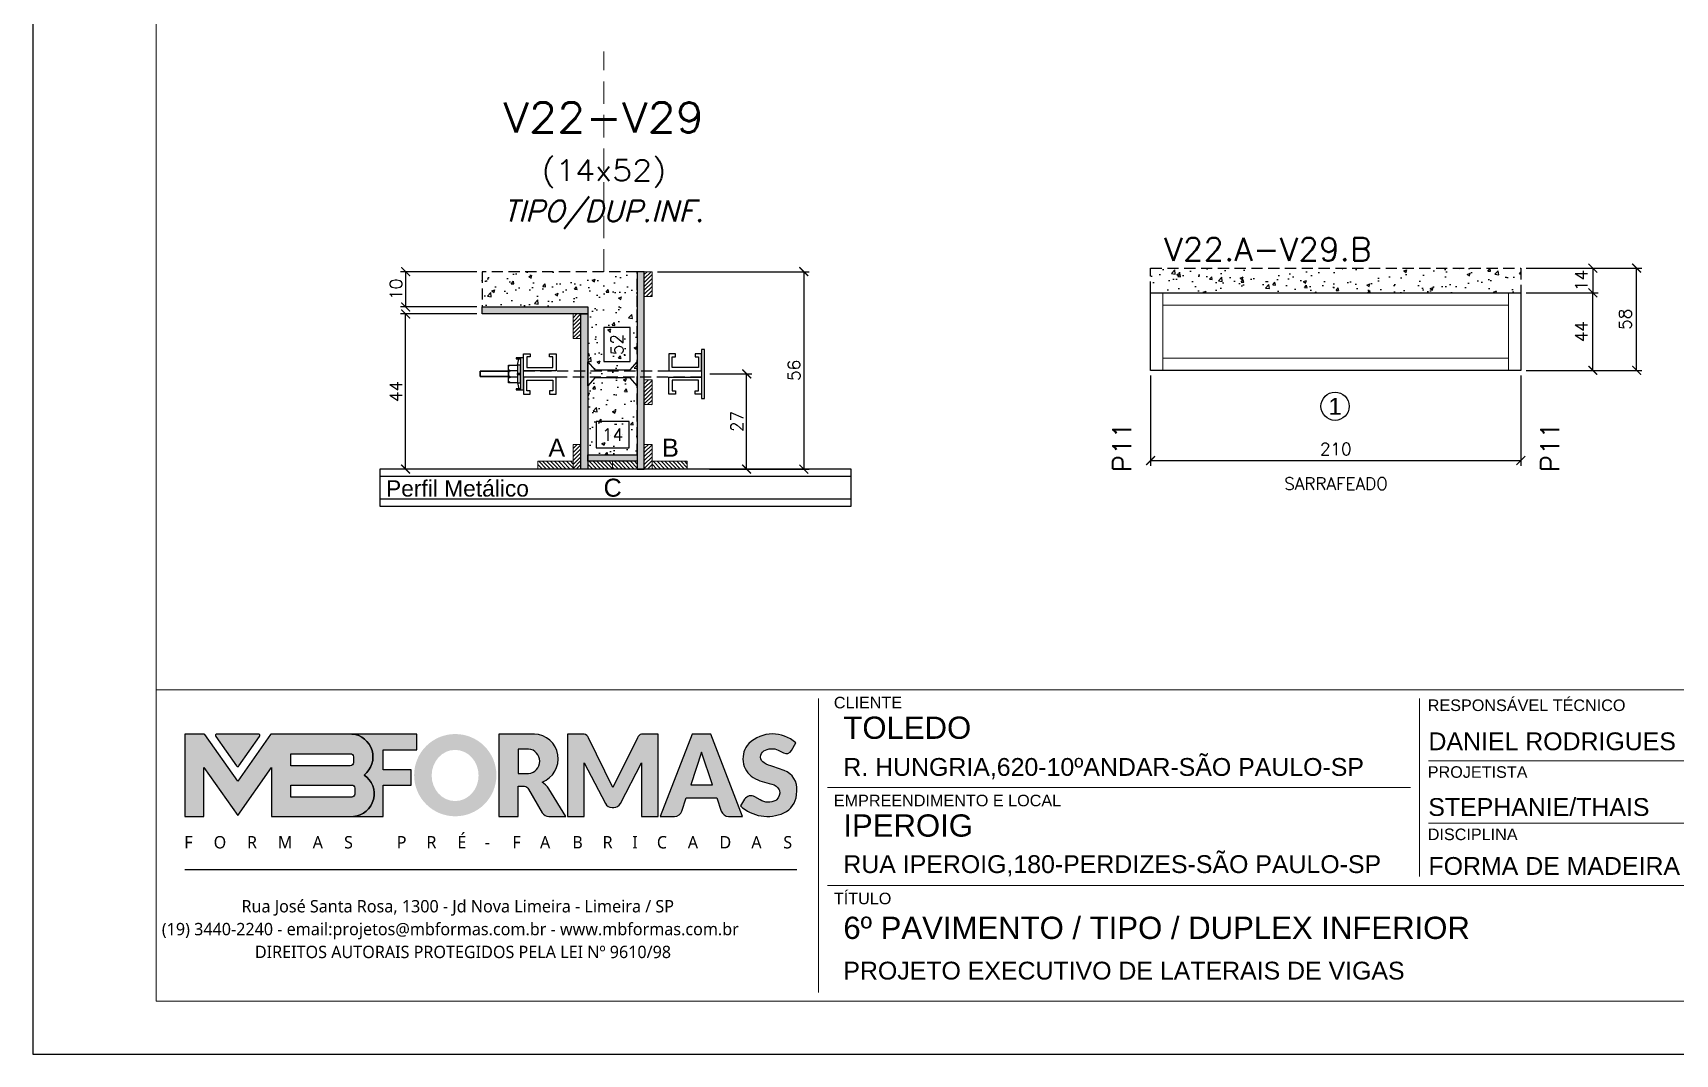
# Model space of a CAD drawing. Extents: x -23436 to 4767, y -4638 to 9755.
# Drawn here: x -20676 to -19745, y -1668 to -1088 of the extents above; entities that cross this region are included whole.
import ezdxf
from ezdxf.enums import TextEntityAlignment as Align

# ---------------------------------------------------------------- set-up
doc = ezdxf.new("R2010")
doc.units = 0
doc.header["$PDMODE"] = 2
doc.header["$PDSIZE"] = 10
doc.linetypes.add('CABLIN', pattern=[0.35, 0.25, -0.1])
doc.linetypes.add('HIDDEN', pattern=[9.525, 6.35, -3.175])
doc.layers.get('0').update_dxf_attribs({"lineweight": 13})
doc.layers.get('Defpoints').update_dxf_attribs({"lineweight": 13})
for name, color, linetype in [('Barra de Ancoragem', 20, 'Continuous'), ('Concreto', 250, 'HIDDEN'), ('Cota', 4, 'Continuous'), ('Cota Seção (2x)', 4, 'Continuous'), ('Hachura', 252, 'CABLIN'), ('MB Logo', 255, 'Continuous'), ('Painéis', 200, 'Continuous'), ('Perfil Metálico', 224, 'Continuous'), ('Romaneio', 10, 'Continuous'), ('Texto de Titulo', 7, 'Continuous'), ('Texto Qtd Sarr', 242, 'Continuous'), ('Tubo de PVC', 51, 'Continuous')]:
    doc.layers.add(name, color=color, linetype=linetype)
for name, color, linetype, lineweight in [('FOLHA MB', 7, 'Continuous', 13), ('Madeira', 100, 'Continuous', 13), ('Sarr 2.2x7', 40, 'Continuous', 9), ('Texto Seção', 7, 'Continuous', 15)]:
    doc.layers.add(name, color=color, linetype=linetype, lineweight=lineweight)
doc.layers.add('Laje_Perimetro', color=7, linetype='Continuous', plot=False)
doc.styles.add('ARIAL', font='arial.ttf', dxfattribs={"oblique": 15, "height": 25})
doc.styles.add('MB_C01', font='arial.ttf', dxfattribs={"height": 1.3})
doc.styles.add('MB_C02', font='arial.ttf', dxfattribs={"height": 2})
doc.styles.add('MB_C03', font='arial.ttf', dxfattribs={"height": 2.5})
doc.styles.add('MtXpl_Lucida_Sans_Un', font='l_10646.ttf')
doc.styles.add('REGUA-120', font='ROMANS.shx', dxfattribs={"height": 15})
doc.styles.add('ROMANS', font='romans.shx')
doc.dimstyles.new('Cota Paínel', dxfattribs={"dimtxt": 7, "dimasz": 5, "dimexe": 3, "dimexo": 3, "dimgap": 3, "dimtad": 1, "dimdec": 1, "dimzin": 12, "dimdsep": 46, "dimtxsty": 'ROMANS', "dimblk": 'ARCHTICK', "dimcen": 0, "dimclrd": 4, "dimclre": 4, "dimclrt": 1, "dimadec": 1, "dimazin": 3, "dimtfac": 1, "dimtdec": 1, "dimtmove": 0, "dimatfit": 3, "dimldrblk": 'OBLIQUE', "dimfxl": 1, "dimtolj": 1, "dimtzin": 12, "dimarcsym": 0})
doc.dimstyles.new('Cota Seção (2x)', dxfattribs={"dimtxt": 7, "dimasz": 5, "dimexe": 3, "dimexo": 3, "dimgap": 2, "dimtad": 3, "dimdec": 1, "dimlfac": 0.5, "dimzin": 12, "dimdsep": 46, "dimtxsty": 'ROMANS', "dimblk": 'ARCHTICK', "dimcen": 0, "dimclrd": 4, "dimclre": 4, "dimclrt": 1, "dimadec": 1, "dimazin": 3, "dimtfac": 1, "dimtdec": 1, "dimtmove": 0, "dimatfit": 3, "dimldrblk": 'OBLIQUE', "dimfxl": 1, "dimtolj": 1, "dimtzin": 12, "dimarcsym": 0})
doc.dimstyles.new('Cota Seção interna', dxfattribs={"dimtxt": 7, "dimasz": 6, "dimexe": 0.18, "dimexo": 2, "dimgap": -4, "dimtad": 3, "dimdec": 1, "dimlfac": 0.5, "dimzin": 12, "dimdsep": 46, "dimtxsty": 'ROMANS', "dimblk": 'ARCHTICK', "dimcen": 0.09, "dimse1": 1, "dimse2": 1, "dimsd1": 1, "dimsd2": 1, "dimclrd": 180, "dimclre": 5, "dimclrt": 1, "dimadec": 0, "dimazin": 3, "dimtfac": 1, "dimtdec": 1, "dimtofl": 0, "dimtmove": 0, "dimatfit": 3, "dimldrblk": 'ARCHTICK', "dimfxl": 1, "dimtolj": 1, "dimtzin": 0, "dimarcsym": 0})
pattern_1 = [(225, (-28810.42, -24292.4337), (1.12253202, -1.12253202), [])]

# ---------------------------------------------------------------- blocks, each defined once
blk = doc.blocks.new('MB-NOVO')
at = {"layer": 'MB Logo', "linetype": 'Continuous'}
h = blk.add_hatch(color=256, dxfattribs=at)
h.dxf.hatch_style = 1
h.set_gradient(color1=(242, 132, 69), color2=(247, 180, 141), rotation=90, tint=1)
h.paths.add_polyline_path([(-18529.6, 10980.8), (-18475.7, 10980.8, 0.706757), (-18468.7, 11008, 0.681802), (-18476.7, 11034.9), (-18529.4, 11034.9, 0.243712), (-18530.2, 11034.5), (-18551.7, 11003.9), (-18573.3, 11034.5, 0.243712), (-18574.1, 11034.9), (-18586.5, 11034.9), (-18586.5, 10980.8), (-18573.9, 10980.8), (-18573.9, 11012.9), (-18551.7, 10981.5), (-18529.6, 11012.9)])
h.paths.add_polyline_path([(-18516.8, 11014.1), (-18516.8, 11022), (-18477.8, 11022, -0.414214), (-18475.8, 11020), (-18475.8, 11016.1, -0.414214), (-18477.8, 11014.1)], flags=16)
h.paths.add_polyline_path([(-18516.8, 11001.4), (-18476.8, 11001.4, -0.414214), (-18474.8, 10999.4), (-18474.8, 10995.5, -0.414214), (-18476.8, 10993.5), (-18516.8, 10993.5)], flags=16)
at = {"layer": 'MB Logo', "true_color": 0x262626}
h = blk.add_hatch(color=250, dxfattribs=at)
h.dxf.hatch_style = 1
h.paths.add_polyline_path([(-18537.3, 11033.3, 0.60809), (-18538.1, 11034.9), (-18565.3, 11034.9, 0.60809), (-18566.1, 11033.3), (-18552.5, 11014, 0.518202), (-18550.9, 11014)])
h = blk.add_hatch(color=250, dxfattribs=at)
h.dxf.hatch_style = 1
h.paths.add_polyline_path([(-18456.2, 11011.3), (-18456.2, 11024.6), (-18434.2, 11024.6), (-18434.2, 11034.9), (-18476.7, 11034.9, -0.681802), (-18468.7, 11008, -0.706757), (-18475.7, 10980.8), (-18456.2, 10980.8), (-18456.2, 11001.4), (-18437.8, 11001.4), (-18437.8, 11011.3)])
h = blk.add_hatch(color=250, dxfattribs=at)
h.dxf.hatch_style = 1
h.paths.add_polyline_path([(-18435.9, 11007.9, 1), (-18381.9, 11007.9, 1)])
edge = h.paths.add_edge_path(flags=16)
edge.add_ellipse((-18409, 11007.7), major_axis=(0, 16.8), ratio=0.916255, start_angle=0, end_angle=360)
h = blk.add_hatch(color=250, dxfattribs=at)
h.dxf.hatch_style = 1
h.paths.add_polyline_path([(-18357, 11034.9), (-18380.2, 11034.9), (-18380.2, 10980.8), (-18367.6, 10980.8), (-18367.6, 11000.7), (-18363.4, 11000.7, -0.195765), (-18360.9, 10998.9), (-18351.8, 10983.2, 0.261385), (-18347.5, 10980.8), (-18336.4, 10980.8), (-18347.5, 10999, 0.082429), (-18349.6, 11001.5), (-18351.9, 11003.4, 0.81838)])
h.paths.add_polyline_path([(-18360.8, 11009), (-18367.6, 11009), (-18367.6, 11025), (-18360.8, 11025, -0.92578)], flags=16)
h = blk.add_hatch(color=250, dxfattribs=at)
h.dxf.hatch_style = 1
h.paths.add_polyline_path([(-18286.6, 11015.9), (-18286.6, 10980.8), (-18275.8, 10980.8), (-18275.8, 11034.9), (-18286.6, 11034.9, 0.216647), (-18289.4, 11032.4), (-18305.5, 10999.8), (-18321.6, 11032.7, 0.199908), (-18324.3, 11034.9), (-18335.2, 11034.9), (-18335.2, 10980.8), (-18324.3, 10980.8), (-18324.3, 11015.9), (-18310.4, 10989.3, 0.279644), (-18306, 10986.6, 0.340986), (-18300.5, 10989.3)])
h = blk.add_hatch(color=250, dxfattribs=at)
h.dxf.hatch_style = 1
h.paths.add_polyline_path([(-18274.4, 10980.8), (-18265, 10980.8, 0.322517), (-18260.2, 10984.3), (-18257.3, 10993), (-18237.2, 10993), (-18234.3, 10984.3, 0.322517), (-18229.5, 10980.8), (-18220.3, 10980.8), (-18241.2, 11034.9), (-18253.4, 11034.9)])
h.paths.add_polyline_path([(-18254.4, 11001.6), (-18247.3, 11023), (-18240.1, 11001.6)], flags=16)
h = blk.add_hatch(color=250, dxfattribs=at)
h.dxf.hatch_style = 1
h.paths.add_polyline_path([(-18206, 11024, -0.247671), (-18196.9, 11024.3), (-18193.5, 11022.5, 0.40799), (-18188.2, 11024.1), (-18185.4, 11029.1, 0.392837), (-18216.2, 11028.7, 0.467779), (-18213.3, 11006.3, 0.077523), (-18201.2, 11002.1, -0.214206), (-18196.1, 10997.9, -0.284295), (-18198.2, 10991.4, -0.26924), (-18208.8, 10991.6), (-18212.2, 10993.6, 0.407727), (-18219, 10992.1), (-18221.8, 10987.7, 0.296878), (-18193.2, 10983.1, 0.272251), (-18184.9, 10995.3), (-18184.6, 10997.9, 0.348906), (-18193.7, 11011.2), (-18200.4, 11013.5, -0.045018), (-18205.8, 11015.7, -0.618284)])
at = {"layer": 'MB Logo', "linetype": 'Continuous'}
blk.add_line((-18586.5, 10945.9), (-18184.8, 10945.9), dxfattribs=at)
at = {"layer": 'MB Logo', "color": 23, "linetype": 'Continuous', "true_color": 0xf28445}
for points in [[(-18573.3, 11034.5, 0.243712), (-18574.1, 11034.9), (-18586.5, 11034.9), (-18586.5, 10980.8), (-18573.9, 10980.8), (-18573.9, 11012.9), (-18551.7, 10981.5), (-18529.6, 11012.9), (-18529.6, 10980.8), (-18475.7, 10980.8, 0.706757), (-18468.7, 11008, 0.681802), (-18476.7, 11034.9), (-18529.4, 11034.9, 0.243712), (-18530.2, 11034.5), (-18551.7, 11003.9)], [(-18516.8, 11022), (-18477.8, 11022, -0.414214), (-18475.8, 11020), (-18475.8, 11016.1, -0.414214), (-18477.8, 11014.1), (-18516.8, 11014.1)], [(-18516.8, 11001.4), (-18476.8, 11001.4, -0.414214), (-18474.8, 10999.4), (-18474.8, 10995.5, -0.414214), (-18476.8, 10993.5), (-18516.8, 10993.5)]]:
    blk.add_lwpolyline(points, format="xyb", close=True, dxfattribs=at)
at = {"layer": 'MB Logo', "color": 250, "true_color": 0x262626}
for points in [[(-18537.3, 11033.3, 0.60809), (-18538.1, 11034.9), (-18565.3, 11034.9, 0.60809), (-18566.1, 11033.3), (-18552.5, 11014, 0.518202), (-18550.9, 11014)], [(-18437.8, 11011.3), (-18456.2, 11011.3), (-18456.2, 11024.6), (-18434.2, 11024.6), (-18434.2, 11034.9), (-18476.7, 11034.9, -0.681802), (-18468.7, 11008, -0.706757), (-18475.7, 10980.8), (-18456.2, 10980.8), (-18456.2, 11001.4), (-18437.8, 11001.4)], [(-18347.5, 10980.8), (-18336.4, 10980.8), (-18347.5, 10999, 0.082429), (-18349.6, 11001.5), (-18351.9, 11003.4, 0.81838), (-18357, 11034.9), (-18380.2, 11034.9), (-18380.2, 10980.8), (-18367.6, 10980.8), (-18367.6, 11000.7), (-18363.4, 11000.7, -0.209789), (-18360.8, 10998.7), (-18351.8, 10983.2, 0.261385)], [(-18286.6, 11015.9), (-18286.6, 10980.8), (-18275.8, 10980.8), (-18275.8, 11034.9), (-18286.6, 11034.9, 0.216647), (-18289.4, 11032.4), (-18305.5, 10999.8), (-18321.5, 11032.4, 0.216647), (-18324.3, 11034.9), (-18335.2, 11034.9), (-18335.2, 10980.8), (-18324.3, 10980.8), (-18324.3, 11015.9), (-18310.4, 10989.3, 0.279644), (-18306, 10986.6), (-18304.9, 10986.6, 0.279644), (-18300.5, 10989.3)], [(-18265, 10980.8, 0.322517), (-18260.2, 10984.3), (-18257.3, 10993), (-18237.2, 10993), (-18234.3, 10984.3, 0.322517), (-18229.5, 10980.8), (-18220.3, 10980.8), (-18241.2, 11034.9), (-18253.4, 11034.9), (-18274.4, 10980.8)], [(-18206.2, 11015.9, -0.549626), (-18206.4, 11023.8, -0.258723), (-18196.9, 11024.3), (-18193.5, 11022.5, 0.40799), (-18188.2, 11024.1), (-18185.4, 11029.1, 0.392837), (-18216.2, 11028.7, 0.467779), (-18213.3, 11006.3, 0.077523), (-18201.2, 11002.1, -0.203897), (-18196.3, 10998.2), (-18196.1, 10997.8, -0.267611), (-18198, 10991.6), (-18198.5, 10991.3, -0.261145), (-18208.8, 10991.6), (-18212.2, 10993.6, 0.407727), (-18219, 10992.1), (-18221.8, 10987.7, 0.296878), (-18193.2, 10983.1, 0.265963), (-18184.9, 10994.9), (-18184.7, 10997.6, 0.340466), (-18193.1, 11011), (-18200.4, 11013.5, -0.049298)], [(-18367.6, 11009), (-18360.8, 11009, 0.92578), (-18360.8, 11025), (-18367.6, 11025)]]:
    blk.add_lwpolyline(points, format="xyb", close=True, dxfattribs=at)
blk.add_lwpolyline([(-18247.3, 11023), (-18254.4, 11001.6), (-18240.1, 11001.6)], close=True, dxfattribs=at)
at = {"layer": 'MB Logo', "color": 250, "true_color": 0x262626, "style": 'MtXpl_Lucida_Sans_Un'}
for s, height, p in [('F', 8.12, (-18586.8, 10959.8)), ('O', 8.12, (-18567.5, 10959.8)), ('R', 8.12, (-18545.6, 10959.8)), ('M', 8.12, (-18525.4, 10959.8)), ('A', 8.12, (-18502.5, 10959.8)), ('S', 8.12, (-18481.9, 10959.8)), ('P', 8.12, (-18447.3, 10959.8)), ('R', 8.12, (-18427.8, 10959.8)), ('É', 8.12, (-18407.5, 10959.8)), ('-', 8.12, (-18389.6, 10959.8)), ('F', 8.12, (-18371.4, 10959.8)), ('A', 8.12, (-18353.3, 10959.8)), ('B', 8.12, (-18332.1, 10959.8)), ('R', 8.12, (-18312.2, 10959.8)), ('I', 8.12, (-18292.7, 10959.8)), ('C', 8.12, (-18276.6, 10959.8)), ('A', 8.12, (-18256.3, 10959.8)), ('D', 8.12, (-18235.5, 10959.8)), ('A', 8.12, (-18214.6, 10959.8)), ('S', 8.12, (-18193.6, 10959.8)), ('DIREITOS AUTORAIS PROTEGIDOS PELA LEI Nº 9610/98', 8.122, (-18540.4, 10887.8))]:
    blk.add_text(s, height=height, dxfattribs=at).set_placement(p)
at = {"layer": 'MB Logo', "style": 'MtXpl_Lucida_Sans_Un'}
for s, p in [('Rua José Santa Rosa, 1300 - Jd Nova Limeira - Limeira / SP', (-18549.2, 10917.8)), ('(19) 3440-2240 - email:projetos@mbformas.com.br - www.mbformas.com.br', (-18601.5, 10902.8))]:
    blk.add_text(s, height=8.122, dxfattribs=at).set_placement(p)
blk = doc.blocks.new('A$C169d8357')
at = {"layer": 'FOLHA MB', "color": 1}
for p, q in [((1109.82, 356.72), (70, 356.72)), ((445.65, 351.67), (445.65, 184.99)), ((786.55, 351.67), (786.55, 250.65)), ((938.09, 316.32), (791.61, 316.32)), ((781.5, 301.16), (450.7, 301.16)), ((938.09, 280.96), (791.61, 280.96)), ((938.09, 245.6), (450.7, 245.6))]:
    blk.add_line(p, q, dxfattribs=at)
for points in [[(0, 1199.94), (0, 149.94), (1485.02, 149.94), (1485.02, 1199.94)], [(70, 1169.94), (70, 179.94), (1455.02, 179.94), (1455.02, 1169.94)]]:
    blk.add_lwpolyline(points, close=True, dxfattribs=at)
at = {"layer": 'MB Logo', "xscale": 0.8642040370897565, "yscale": 0.8642040370897565, "zscale": 0.8642040370897565}
blk.add_blockref('MB-NOVO', (16148.65, -9204.85), dxfattribs=at)
at = {"layer": 'FOLHA MB', "color": 6}
for s, height, style, p in [('CLIENTE', 6.566, 'MB_C01', (454.33, 346.12)), ('RESPONSÁVEL TÉCNICO', 6.5663, 'MB_C01', (791.21, 344.6)), ('R. HUNGRIA,620-10ºANDAR-SÃO PAULO-SP', 10.102, 'MB_C02', (459.73, 307.83)), ('PROJETISTA', 6.566, 'MB_C01', (791.21, 306.72)), ('EMPREENDIMENTO E LOCAL', 6.5663, 'MB_C01', (454.33, 290.56)), ('DISCIPLINA', 6.566, 'MB_C01', (791.21, 271.36)), ('RUA IPEROIG,180-PERDIZES-SÃO PAULO-SP', 10.102, 'MB_C02', (459.73, 252.69)), ('TÍTULO', 6.566, 'MB_C01', (454.33, 234.99)), ('PROJETO EXECUTIVO DE LATERAIS DE VIGAS', 10.102, 'MB_C02', (459.73, 192.28))]:
    blk.add_text(s, height=height, dxfattribs=dict(at, style=style)).set_placement(p)
at = {"layer": 'FOLHA MB', "color": 5}
for s, height, style, p in [('TOLEDO', 12.628, 'MB_C03', (459.73, 328.83)), ('DANIEL RODRIGUES', 10.102, 'MB_C02', (791.61, 322.38)), ('STEPHANIE/THAIS', 10.102, 'MB_C02', (791.51, 285.11)), ('IPEROIG', 12.628, 'MB_C03', (459.73, 273.34)), ('FORMA DE MADEIRA', 10.102, 'MB_C02', (791.61, 251.66)), ('6º PAVIMENTO / TIPO / DUPLEX INFERIOR', 12.6276, 'MB_C03', (459.73, 215.3))]:
    blk.add_text(s, height=height, dxfattribs=dict(at, style=style)).set_placement(p)
blk = doc.blocks.new('titulo1')
at = {"layer": 'Defpoints', "color": 252, "linetype": 'HIDDEN', "ltscale": 2}
blk.add_line((0, 0), (0, 125), dxfattribs=at)
at = {"layer": 'Defpoints', "style": 'ROMANS', "oblique": 15}
blk.add_attdef('FOLHA', text='', height=10, dxfattribs=at).set_placement((0, 15.58), align=Align.MIDDLE_CENTER)
at = {"layer": 'Texto Qtd Sarr', "color": 3, "style": 'ROMANS', "oblique": 15}
for tag, height, p in [('TITULO', 17, (0, 71.45)), ('SEÇÃO', 12, (0, 41.55))]:
    blk.add_attdef(tag, text='', height=height, dxfattribs=at).set_placement(p, align=Align.MIDDLE_CENTER)
blk = doc.blocks.new('*D1165')
at = {"layer": 'Cota Seção (2x)', "color": 180, "lineweight": -2, "transparency": 16777216}
for p, q in [((-20338.24, -1308.81), (-20356.91, -1308.81)), ((-20356.91, -1308.81), (-20356.91, -1323.81)), ((-20338.24, -1323.81), (-20338.24, -1308.81)), ((-20356.91, -1323.81), (-20338.24, -1323.81))]:
    blk.add_line(p, q, dxfattribs=at)
at = {"layer": 'Defpoints', "color": 0, "transparency": 16777216}
for p in [(-20361.58, -1327.81), (-20361.58, -1327.81), (-20333.58, -1327.81)]:
    blk.add_point(p, dxfattribs=at)
at = {"layer": 'Cota Seção (2x)', "color": 1, "transparency": 16777216, "insert": (-20347.58, -1316.31), "char_height": 7, "attachment_point": 5, "style": 'ROMANS'}
blk.add_mtext('\\A1;14', dxfattribs=at)
blk = doc.blocks.new('_ArchTick')
at = {"color": 0, "linetype": 'ByBlock', "const_width": 0.15}
blk.add_lwpolyline([(-0.5, -0.5), (0.5, 0.5)], dxfattribs=at)
blk = doc.blocks.new('*D1166')
at = {"layer": 'Cota', "color": 4, "lineweight": -2, "transparency": 16777216}
for p, q in [((-20424.58, -1223.81), (-20467.95, -1223.81)), ((-20464.95, -1223.81), (-20464.95, -1243.81)), ((-20424.58, -1243.81), (-20467.95, -1243.81))]:
    blk.add_line(p, q, dxfattribs=at)
at = {"layer": 'Defpoints', "color": 0, "transparency": 16777216}
for p in [(-20421.58, -1223.81), (-20464.95, -1243.81), (-20421.58, -1243.81)]:
    blk.add_point(p, dxfattribs=at)
at = {"layer": 'Cota', "color": 4, "lineweight": -2, "transparency": 16777216, "xscale": 5, "yscale": 5, "zscale": 5}
for p, rotation in [((-20464.95, -1223.81), 90), ((-20464.95, -1243.81), 270)]:
    blk.add_blockref('_ArchTick', p, dxfattribs=dict(at, rotation=rotation))
at = {"layer": 'Cota', "color": 1, "transparency": 16777216, "insert": (-20470.45, -1233.81), "char_height": 7, "attachment_point": 5, "rotation": 90, "style": 'ROMANS'}
blk.add_mtext('\\A1;10', dxfattribs=at)
blk = doc.blocks.new('_OBLIQUE')
at = {"color": 0, "linetype": 'ByBlock', "lineweight": -2}
for p, q in [((0, 0), (-1, 0)), ((-0.5, -0.5), (0.5, 0.5))]:
    blk.add_line(p, q, dxfattribs=at)
blk = doc.blocks.new('DSADSAD')
at = {"layer": 'Barra de Ancoragem'}
for p, q in [((-12990.96, 7698.42), (-13009.22, 7698.42)), ((-13005.1, 7696.87), (-13008.63, 7697.64)), ((-12995.08, 7696.87), (-12991.55, 7697.64))]:
    blk.add_line(p, q, dxfattribs=at)
at = {"layer": 'Barra de Ancoragem', "flags": 128}
for points in [[(-13009.22, 7700.2), (-12990.96, 7700.2), (-12990.96, 7698.42), (-13009.22, 7698.42)], [(-13008.63, 7698.42), (-13008.63, 7696.05), (-13009.22, 7696.05), (-13009.22, 7698.42)], [(-12995.08, 7698.42), (-12995.08, 7696.87), (-13005.1, 7696.87), (-13005.1, 7698.42)], [(-12990.96, 7698.42), (-12990.96, 7696.05), (-12991.55, 7696.05), (-12991.55, 7698.42)]]:
    blk.add_lwpolyline(points, close=True, dxfattribs=at)
for points in [[(-13005.1, 7696.87), (-13005.1, 7691.61), (-12995.08, 7691.61), (-12995.08, 7696.87)], [(-13000.38, 7696.87), (-13000.38, 7698.42), (-12999.79, 7698.42), (-12999.79, 7696.87), (-13000.38, 7696.87), (-12999.79, 7696.87)]]:
    blk.add_lwpolyline(points, dxfattribs=at)
for points in [[(-13001.86, 7696.87), (-13001.86, 7692.79, 0.666667), (-12998.32, 7692.79, 0.666667)], [(-12998.32, 7696.87), (-12998.32, 7692.79, 0.729796), (-12995.08, 7692.79, 0.729796)]]:
    blk.add_lwpolyline(points, format="xyb", dxfattribs=at)
at = {"layer": 'Barra de Ancoragem'}
blk.add_arc((-13003.48, 7693.31), 1.7, 197.75636, 342.24364, dxfattribs=at)
blk = doc.blocks.new('*D1167')
at = {"layer": 'Cota', "color": 4, "lineweight": -2, "transparency": 16777216}
for p, q in [((-20292.45, -1281.81), (-20268.53, -1281.81)), ((-20271.53, -1335.81), (-20271.53, -1281.81)), ((-20292.58, -1335.81), (-20268.53, -1335.81))]:
    blk.add_line(p, q, dxfattribs=at)
at = {"layer": 'Defpoints', "color": 0, "transparency": 16777216}
for p in [(-20295.45, -1281.81), (-20271.53, -1281.81), (-20295.58, -1335.81)]:
    blk.add_point(p, dxfattribs=at)
at = {"layer": 'Cota', "color": 4, "lineweight": -2, "transparency": 16777216, "xscale": 5, "yscale": 5, "zscale": 5}
for p, rotation in [((-20271.53, -1281.81), 90), ((-20271.53, -1335.81), 270)]:
    blk.add_blockref('_ArchTick', p, dxfattribs=dict(at, rotation=rotation))
at = {"layer": 'Cota', "color": 1, "transparency": 16777216, "insert": (-20277.03, -1308.81), "char_height": 7, "attachment_point": 5, "rotation": 90, "style": 'ROMANS'}
blk.add_mtext('\\A1;27', dxfattribs=at)
blk = doc.blocks.new('*D1168')
at = {"layer": 'Cota', "color": 4, "lineweight": -2, "transparency": 16777216}
for p, q in [((-20424.58, -1247.81), (-20467.95, -1247.81)), ((-20464.95, -1335.81), (-20464.95, -1247.81)), ((-20392.98, -1335.81), (-20467.95, -1335.81))]:
    blk.add_line(p, q, dxfattribs=at)
at = {"layer": 'Defpoints', "color": 0, "transparency": 16777216}
for p in [(-20464.95, -1247.81), (-20421.58, -1247.81), (-20389.98, -1335.81)]:
    blk.add_point(p, dxfattribs=at)
at = {"layer": 'Cota', "color": 4, "lineweight": -2, "transparency": 16777216, "xscale": 5, "yscale": 5, "zscale": 5}
for p, rotation in [((-20464.95, -1247.81), 90), ((-20464.95, -1335.81), 270)]:
    blk.add_blockref('_ArchTick', p, dxfattribs=dict(at, rotation=rotation))
at = {"layer": 'Cota', "color": 1, "transparency": 16777216, "insert": (-20470.45, -1291.81), "char_height": 7, "attachment_point": 5, "rotation": 90, "style": 'ROMANS'}
blk.add_mtext('\\A1;44', dxfattribs=at)
blk = doc.blocks.new('*D1169')
at = {"layer": 'Cota Seção (2x)', "color": 180, "lineweight": -2, "transparency": 16777216}
for p, q in [((-20337.58, -1255.5), (-20352.58, -1255.5)), ((-20352.58, -1255.5), (-20352.58, -1274.84)), ((-20337.58, -1274.84), (-20337.58, -1255.5)), ((-20352.58, -1274.84), (-20337.58, -1274.84))]:
    blk.add_line(p, q, dxfattribs=at)
at = {"layer": 'Defpoints', "color": 0, "transparency": 16777216}
for p in [(-20361.58, -1223.81), (-20333.58, -1223.81), (-20361.58, -1327.81)]:
    blk.add_point(p, dxfattribs=at)
at = {"layer": 'Cota Seção (2x)', "color": 1, "transparency": 16777216, "insert": (-20345.08, -1265.17), "char_height": 7, "attachment_point": 5, "rotation": 90, "style": 'ROMANS'}
blk.add_mtext('\\A1;52', dxfattribs=at)
blk = doc.blocks.new('*D1170')
at = {"layer": 'Cota', "color": 4, "lineweight": -2, "transparency": 16777216}
for p, q in [((-20322.18, -1223.81), (-20236.12, -1223.81)), ((-20239.12, -1223.81), (-20239.12, -1335.81)), ((-20292.58, -1335.81), (-20236.12, -1335.81))]:
    blk.add_line(p, q, dxfattribs=at)
at = {"layer": 'Defpoints', "color": 0, "transparency": 16777216}
for p in [(-20325.18, -1223.81), (-20295.58, -1335.81), (-20239.12, -1335.81)]:
    blk.add_point(p, dxfattribs=at)
at = {"layer": 'Cota', "color": 4, "lineweight": -2, "transparency": 16777216, "xscale": 5, "yscale": 5, "zscale": 5}
for p, rotation in [((-20239.12, -1223.81), 90), ((-20239.12, -1335.81), 270)]:
    blk.add_blockref('_ArchTick', p, dxfattribs=dict(at, rotation=rotation))
at = {"layer": 'Cota', "color": 1, "transparency": 16777216, "insert": (-20244.62, -1279.81), "char_height": 7, "attachment_point": 5, "rotation": 90, "style": 'ROMANS'}
blk.add_mtext('\\A1;56', dxfattribs=at)
blk = doc.blocks.new('*D1173')
at = {"layer": 'Cota', "color": 4, "lineweight": -2, "transparency": 16777216}
for p, q in [((-20042.38, -1282.81), (-20042.38, -1333.94)), ((-19832.38, -1282.81), (-19832.38, -1333.94)), ((-20042.38, -1330.94), (-19832.38, -1330.94))]:
    blk.add_line(p, q, dxfattribs=at)
at = {"layer": 'Defpoints', "color": 0, "transparency": 16777216}
for p in [(-20042.38, -1279.81), (-19832.38, -1279.81), (-19832.38, -1330.94)]:
    blk.add_point(p, dxfattribs=at)
at = {"layer": 'Cota', "color": 4, "lineweight": -2, "transparency": 16777216, "xscale": 5, "yscale": 5, "zscale": 5, "rotation": 180}
blk.add_blockref('_ArchTick', (-20042.38, -1330.94), dxfattribs=at)
at = {"layer": 'Cota', "color": 4, "lineweight": -2, "transparency": 16777216, "xscale": 5, "yscale": 5, "zscale": 5}
blk.add_blockref('_ArchTick', (-19832.38, -1330.94), dxfattribs=at)
at = {"layer": 'Cota', "color": 1, "transparency": 16777216, "insert": (-19937.38, -1324.44), "char_height": 7, "attachment_point": 5, "style": 'ROMANS'}
blk.add_mtext('\\A1;210', dxfattribs=at)
blk = doc.blocks.new('*D1174')
at = {"layer": 'Cota', "color": 4, "lineweight": -2, "transparency": 16777216}
for p, q in [((-19829.38, -1235.81), (-19788.59, -1235.81)), ((-19791.59, -1279.81), (-19791.59, -1235.81)), ((-19829.38, -1279.81), (-19788.59, -1279.81))]:
    blk.add_line(p, q, dxfattribs=at)
at = {"layer": 'Defpoints', "color": 0, "transparency": 16777216}
for p in [(-19832.38, -1235.81), (-19791.59, -1235.81), (-19832.38, -1279.81)]:
    blk.add_point(p, dxfattribs=at)
at = {"layer": 'Cota', "color": 4, "lineweight": -2, "transparency": 16777216, "xscale": 5, "yscale": 5, "zscale": 5}
for p, rotation in [((-19791.59, -1235.81), 90), ((-19791.59, -1279.81), 270)]:
    blk.add_blockref('_ArchTick', p, dxfattribs=dict(at, rotation=rotation))
at = {"layer": 'Cota', "color": 1, "transparency": 16777216, "insert": (-19798.09, -1257.81), "char_height": 7, "attachment_point": 5, "rotation": 90, "style": 'ROMANS'}
blk.add_mtext('\\A1;44', dxfattribs=at)
blk = doc.blocks.new('*D1175')
at = {"layer": 'Cota', "color": 4, "lineweight": -2, "transparency": 16777216}
for p, q in [((-19829.38, -1221.81), (-19788.59, -1221.81)), ((-19791.59, -1221.81), (-19791.59, -1235.81)), ((-19829.38, -1235.81), (-19788.59, -1235.81))]:
    blk.add_line(p, q, dxfattribs=at)
at = {"layer": 'Defpoints', "color": 0, "transparency": 16777216}
for p in [(-19832.38, -1221.81), (-19832.38, -1235.81), (-19791.59, -1235.81)]:
    blk.add_point(p, dxfattribs=at)
at = {"layer": 'Cota', "color": 4, "lineweight": -2, "transparency": 16777216, "xscale": 5, "yscale": 5, "zscale": 5}
for p, rotation in [((-19791.59, -1221.81), 90), ((-19791.59, -1235.81), 270)]:
    blk.add_blockref('_ArchTick', p, dxfattribs=dict(at, rotation=rotation))
at = {"layer": 'Cota', "color": 1, "transparency": 16777216, "insert": (-19798.09, -1228.81), "char_height": 7, "attachment_point": 5, "rotation": 90, "style": 'ROMANS'}
blk.add_mtext('\\A1;14', dxfattribs=at)
blk = doc.blocks.new('*D1176')
at = {"layer": 'Cota', "color": 4, "lineweight": -2, "transparency": 16777216}
for p, q in [((-19829.38, -1221.81), (-19763.7, -1221.81)), ((-19766.7, -1279.81), (-19766.7, -1221.81)), ((-19829.38, -1279.81), (-19763.7, -1279.81))]:
    blk.add_line(p, q, dxfattribs=at)
at = {"layer": 'Defpoints', "color": 0, "transparency": 16777216}
for p in [(-19832.38, -1221.81), (-19766.7, -1221.81), (-19832.38, -1279.81)]:
    blk.add_point(p, dxfattribs=at)
at = {"layer": 'Cota', "color": 4, "lineweight": -2, "transparency": 16777216, "xscale": 5, "yscale": 5, "zscale": 5}
for p, rotation in [((-19766.7, -1221.81), 90), ((-19766.7, -1279.81), 270)]:
    blk.add_blockref('_ArchTick', p, dxfattribs=dict(at, rotation=rotation))
at = {"layer": 'Cota', "color": 1, "transparency": 16777216, "insert": (-19773.2, -1250.81), "char_height": 7, "attachment_point": 5, "rotation": 90, "style": 'ROMANS'}
blk.add_mtext('\\A1;58', dxfattribs=at)

msp = doc.modelspace()

# ---------------------------------------------------------------- hatches: boundary and pattern name
at = {"layer": 'Concreto'}
h = msp.add_hatch(dxfattribs=at)
h.set_pattern_fill('AR-CONC', color=256, scale=2.5)
h.set_pattern_definition([(50, (-1554.947, -8448.739), (17.931505, -1.568803), [1.875, -20.625]), (355, (-1554.947, -8448.739), (-3.468783, 18.804803), [1.5, -16.5]), (100.45144, (-1553.452, -8448.87), (14.462721, 17.236), [1.593505, -17.528553]), (46.1842, (-1554.947, -8443.739), (26.681033, -4.137982), [2.8125, -30.9375]), (96.63564, (-1552.723, -8444.083), (23.36655, 24.352965), [2.39026, -26.292844]), (351.18416, (-1554.947, -8443.739), (23.36655, 24.352965), [2.25, -24.75]), (21, (-1552.447, -8444.989), (14.922676, -10.065472), [1.875, -20.625]), (326, (-1552.447, -8444.989), (6.082883, 18.128751), [1.5, -16.5]), (71.45144, (-1551.203, -8445.827), (21.00556, 8.063279), [1.593505, -17.528553]), (37.5, (-1554.947, -8448.7385), (0.3039964, 8.3223463), [0, -16.3, 0, -16.75, 0, -16.5625]), (7.5, (-1554.947, -8448.7385), (6.5767384, 9.8602928), [0, -9.55, 0, -15.925, 0, -6.3125]), (327.5, (-1560.522, -8448.7385), (13.345561, -0.5638718), [0, -6.25, 0, -19.5, 0, -25.875]), (317.5, (-1563.022, -8448.739), (14.579654, 2.5026246), [0, -8.125, 0, -12.95, 0, -18.375])])
h.paths.add_polyline_path([(-20333.58, -1221.81), (-20333.58, -1223.81), (-20421.58, -1223.81), (-20421.58, -1243.81), (-20361.58, -1243.81), (-20361.58, -1327.81), (-20333.58, -1327.81)])
h = msp.add_hatch(dxfattribs=at)
h.set_pattern_fill('AR-CONC', color=256, scale=2.5)
h.set_pattern_definition([(50, (0, 0), (17.931505, -1.568803), [1.875, -20.625]), (355, (0, 0), (-3.468783, 18.804803), [1.5, -16.5]), (100.45144, (1.494, -0.13), (14.462721, 17.236), [1.593505, -17.528553]), (46.1842, (0, 5), (26.681033, -4.137982), [2.8125, -30.9375]), (96.63564, (2.223, 4.655), (23.36655, 24.352965), [2.39026, -26.292844]), (351.18416, (0, 5), (23.36655, 24.352965), [2.25, -24.75]), (21, (2.5, 3.75), (14.922676, -10.065472), [1.875, -20.625]), (326, (2.5, 3.75), (6.082883, 18.128751), [1.5, -16.5]), (71.45144, (3.744, 2.911), (21.00556, 8.063279), [1.593505, -17.528553]), (37.5, (0, 0), (0.3039964, 8.3223463), [0, -16.3, 0, -16.75, 0, -16.5625]), (7.5, (0, 0), (6.5767384, 9.8602928), [0, -9.55, 0, -15.925, 0, -6.3125]), (327.5, (-5.575, 0), (13.345561, -0.5638718), [0, -6.25, 0, -19.5, 0, -25.875]), (317.5, (-8.075, 0), (14.579654, 2.5026246), [0, -8.125, 0, -12.95, 0, -18.375])])
h.paths.add_polyline_path([(-19832.38, -1221.81), (-20042.38, -1221.81), (-20042.38, -1235.81), (-20035.38, -1235.81), (-19832.38, -1235.81)])
at = {"layer": 'Hachura'}
h = msp.add_hatch(color=256, dxfattribs=at)
h.dxf.hatch_style = 1
h.paths.add_polyline_path([(-20329.58, -1223.81), (-20333.58, -1223.81), (-20333.58, -1335.81), (-20329.58, -1335.81)])
h = msp.add_hatch(dxfattribs=at)
h.set_pattern_fill('ANSI31', color=256, scale=0.5, angle=180, style=0)
h.set_pattern_definition(pattern_1)
h.paths.add_polyline_path([(-20325.18, -1237.81), (-20329.58, -1237.81), (-20329.58, -1223.81), (-20325.18, -1223.81)])
h = msp.add_hatch(color=256, dxfattribs=at)
h.dxf.hatch_style = 1
h.paths.add_polyline_path([(-20421.58, -1247.81), (-20421.58, -1243.81), (-20361.58, -1243.81), (-20361.58, -1247.81)])
h = msp.add_hatch(dxfattribs=at)
h.set_pattern_fill('ANSI31', color=256, scale=0.5, angle=180, style=0)
h.set_pattern_definition([(225, (-28673.22, -24112.4337), (1.12253202, -1.12253202), [])])
h.paths.add_polyline_path([(-20369.98, -1261.81), (-20365.58, -1261.81), (-20365.58, -1247.81), (-20369.98, -1247.81)])
h = msp.add_hatch(color=256, dxfattribs=at)
h.dxf.hatch_style = 1
h.paths.add_polyline_path([(-20365.58, -1247.81), (-20361.58, -1247.81), (-20361.58, -1335.81), (-20365.58, -1335.81)])
h = msp.add_hatch(dxfattribs=at)
h.set_pattern_fill('ANSI31', color=256, scale=0.5, angle=180, style=0)
h.set_pattern_definition([(225, (-28810.42, -24255.8835), (1.12253202, -1.12253202), [])])
h.paths.add_polyline_path([(-20325.18, -1285.26), (-20329.58, -1285.26), (-20329.58, -1299.26), (-20325.18, -1299.26)])
h = msp.add_hatch(dxfattribs=at)
h.set_pattern_fill('ANSI31', color=256, scale=0.5, angle=180, style=0)
h.set_pattern_definition(pattern_1)
h.paths.add_polyline_path([(-20369.98, -1321.81), (-20365.58, -1321.81), (-20365.58, -1335.81), (-20369.98, -1335.81)])
h = msp.add_hatch(dxfattribs=at)
h.set_pattern_fill('ANSI31', color=256, scale=0.5, angle=180, style=0)
h.set_pattern_definition(pattern_1)
h.paths.add_polyline_path([(-20325.18, -1321.81), (-20329.58, -1321.81), (-20329.58, -1335.81), (-20325.18, -1335.81)])
h = msp.add_hatch(dxfattribs=at)
h.set_pattern_fill('ANSI31', color=256, scale=0.5, angle=270, style=0)
h.set_pattern_definition([(315, (2594.6439, -9565.4573), (1.12253202, 1.12253202), [])])
h.paths.add_polyline_path([(-20389.98, -1335.81), (-20389.98, -1331.41), (-20369.98, -1331.41), (-20369.98, -1335.81)])
h = msp.add_hatch(color=256, dxfattribs=at)
h.dxf.hatch_style = 1
h.paths.add_polyline_path([(-20361.58, -1331.41), (-20361.58, -1327.81), (-20333.58, -1327.81), (-20333.58, -1331.41)])
h = msp.add_hatch(dxfattribs=at)
h.set_pattern_fill('ANSI31', color=256, scale=0.5, angle=270, style=0)
h.set_pattern_definition([(315, (2585.0439, -9565.4573), (1.12253202, 1.12253202), [])])
h.paths.add_polyline_path([(-20361.58, -1335.81), (-20361.58, -1331.41), (-20347.58, -1331.41), (-20347.58, -1335.81)])
h = msp.add_hatch(dxfattribs=at)
h.set_pattern_fill('ANSI31', color=256, scale=0.5, angle=270, style=0)
h.set_pattern_definition([(315, (2595.0439, -9565.4573), (1.12253202, 1.12253202), [])])
h.paths.add_polyline_path([(-20333.58, -1335.81), (-20333.58, -1331.41), (-20347.58, -1331.41), (-20347.58, -1335.81)])
h = msp.add_hatch(dxfattribs=at)
h.set_pattern_fill('ANSI31', color=256, scale=0.5, angle=270, style=0)
h.set_pattern_definition([(315, (2585.4439, -9565.4573), (1.12253202, 1.12253202), [])])
h.paths.add_polyline_path([(-20305.18, -1335.81), (-20305.18, -1331.41), (-20325.18, -1331.41), (-20325.18, -1335.81)])

# ---------------------------------------------------------------- linework, layer by layer
at = {"layer": 'Barra de Ancoragem'}
for points in [[(-20398.1, -1270.34), (-20396.25, -1270.34), (-20394.4, -1270.34), (-20394.4, -1272.18), (-20396.25, -1272.18), (-20396.25, -1278.19), (-20381.42, -1278.19), (-20381.42, -1272.18), (-20383.27, -1272.18), (-20383.27, -1270.34), (-20381.42, -1270.34), (-20379.58, -1270.34), (-20379.58, -1280.04), (-20398.1, -1280.04)], [(-20297.05, -1270.34), (-20298.9, -1270.34), (-20300.75, -1270.34), (-20300.75, -1272.18), (-20298.9, -1272.18), (-20298.9, -1278.19), (-20313.73, -1278.19), (-20313.73, -1272.18), (-20311.88, -1272.18), (-20311.88, -1270.34), (-20313.73, -1270.34), (-20315.58, -1270.34), (-20315.58, -1280.04), (-20297.05, -1280.04)], [(-20406.69, -1280.34), (-20422.59, -1280.34), (-20422.59, -1283.29), (-20406.69, -1283.29)], [(-20422.59, -1283.29), (-20422.59, -1280.34), (-20406.69, -1280.34), (-20406.69, -1283.29)], [(-20398.1, -1293.29), (-20396.25, -1293.29), (-20394.4, -1293.29), (-20394.4, -1291.44), (-20396.25, -1291.44), (-20396.25, -1285.44), (-20381.42, -1285.44), (-20381.42, -1291.44), (-20383.27, -1291.44), (-20383.27, -1293.29), (-20381.42, -1293.29), (-20379.58, -1293.29), (-20379.58, -1283.59), (-20398.1, -1283.59)], [(-20297.05, -1293.29), (-20298.9, -1293.29), (-20300.75, -1293.29), (-20300.75, -1291.44), (-20298.9, -1291.44), (-20298.9, -1285.44), (-20313.73, -1285.44), (-20313.73, -1291.44), (-20311.88, -1291.44), (-20311.88, -1293.29), (-20313.73, -1293.29), (-20315.58, -1293.29), (-20315.58, -1283.59), (-20297.05, -1283.59)]]:
    msp.add_lwpolyline(points, close=True, dxfattribs=at)
at = {"layer": 'Barra de Ancoragem', "flags": 128}
msp.add_lwpolyline([(-20295.45, -1295.68), (-20295.45, -1267.95), (-20297.05, -1267.95), (-20297.05, -1295.68)], close=True, dxfattribs=at)
at = {"layer": 'Barra de Ancoragem', "linetype": 'HIDDEN'}
msp.add_lwpolyline([(-20398.1, -1283.59), (-20398.1, -1280.04), (-20297.05, -1280.04), (-20297.05, -1283.59)], close=True, dxfattribs=at)
at = {"layer": 'Concreto'}
msp.add_lwpolyline([(-20333.58, -1243.81), (-20333.58, -1223.81), (-20421.58, -1223.81), (-20421.58, -1243.81), (-20361.58, -1243.81), (-20361.58, -1327.81), (-20333.58, -1327.81), (-20333.58, -1243.81)], close=True, dxfattribs=at)
msp.add_lwpolyline([(-20042.38, -1235.81), (-20042.38, -1221.81), (-19832.38, -1221.81), (-19832.38, -1235.81)], dxfattribs=at)
at = {"layer": 'Laje_Perimetro'}
msp.add_lwpolyline([(-19191.38, -617.74), (-20676.4, -617.74), (-20676.4, -1667.74), (-19191.38, -1667.74)], close=True, dxfattribs=at)
at = {"layer": 'Madeira'}
for points in [[(-20325.18, -1237.81), (-20329.58, -1237.81), (-20329.58, -1223.81), (-20325.18, -1223.81)], [(-20369.98, -1261.81), (-20365.58, -1261.81), (-20365.58, -1247.81), (-20369.98, -1247.81)], [(-20325.18, -1285.26), (-20329.58, -1285.26), (-20329.58, -1299.26), (-20325.18, -1299.26)], [(-20369.98, -1321.81), (-20365.58, -1321.81), (-20365.58, -1335.81), (-20369.98, -1335.81)], [(-20325.18, -1321.81), (-20329.58, -1321.81), (-20329.58, -1335.81), (-20325.18, -1335.81)], [(-20389.98, -1335.81), (-20389.98, -1331.41), (-20369.98, -1331.41), (-20369.98, -1335.81)], [(-20361.58, -1335.81), (-20361.58, -1331.41), (-20347.58, -1331.41), (-20347.58, -1335.81)], [(-20333.58, -1335.81), (-20333.58, -1331.41), (-20347.58, -1331.41), (-20347.58, -1335.81)], [(-20305.18, -1335.81), (-20305.18, -1331.41), (-20325.18, -1331.41), (-20325.18, -1335.81)]]:
    msp.add_lwpolyline(points, close=True, dxfattribs=at)
at = {"layer": 'Painéis'}
for p, q in [((-20042.38, -1235.81), (-19832.38, -1235.81)), ((-20042.38, -1279.81), (-20042.38, -1235.81)), ((-19832.38, -1235.81), (-19832.38, -1279.81)), ((-19832.38, -1279.81), (-20042.38, -1279.81))]:
    msp.add_line(p, q, dxfattribs=at)
for points in [[(-20329.58, -1223.81), (-20333.58, -1223.81), (-20333.58, -1335.81), (-20329.58, -1335.81)], [(-20421.58, -1247.81), (-20421.58, -1243.81), (-20361.58, -1243.81), (-20361.58, -1247.81)], [(-20365.58, -1247.81), (-20361.58, -1247.81), (-20361.58, -1335.81), (-20365.58, -1335.81)], [(-20361.58, -1331.41), (-20361.58, -1327.81), (-20333.58, -1327.81), (-20333.58, -1331.41)]]:
    msp.add_lwpolyline(points, close=True, dxfattribs=at)
at = {"layer": 'Perfil Metálico'}
msp.add_lwpolyline([(-20479.59, -1356.88), (-20212.24, -1356.88), (-20212.24, -1335.81), (-20479.59, -1335.81)], close=True, dxfattribs=at)
for points in [[(-20212.24, -1339.97), (-20479.59, -1339.97)], [(-20479.59, -1352.72), (-20212.24, -1352.72)]]:
    msp.add_lwpolyline(points, dxfattribs=at)
at = {"layer": 'Romaneio'}
msp.add_circle((-19937.76, -1300.19), 8, dxfattribs=at)
at = {"layer": 'Sarr 2.2x7', "color": 50}
for p, q in [((-20042.38, -1279.81), (-20042.38, -1235.81)), ((-20042.38, -1235.81), (-20038.88, -1235.81)), ((-20035.38, -1235.81), (-20038.88, -1235.81)), ((-20035.38, -1279.81), (-20035.38, -1235.81)), ((-20035.38, -1235.81), (-20035.38, -1239.31)), ((-20035.38, -1235.81), (-19839.38, -1235.81)), ((-19839.38, -1235.81), (-19835.88, -1235.81)), ((-19839.38, -1235.81), (-19839.38, -1279.81)), ((-19839.38, -1235.81), (-19839.38, -1239.31)), ((-19832.38, -1235.81), (-19835.88, -1235.81)), ((-19832.38, -1235.81), (-19832.38, -1279.81)), ((-20035.38, -1242.81), (-20035.38, -1239.31)), ((-20035.38, -1242.81), (-19839.38, -1242.81)), ((-19839.38, -1242.81), (-19839.38, -1239.31)), ((-19839.38, -1272.81), (-20035.38, -1272.81)), ((-20035.38, -1272.81), (-20035.38, -1276.31)), ((-19839.38, -1272.81), (-19839.38, -1276.31)), ((-20042.38, -1279.81), (-20038.88, -1279.81)), ((-20035.38, -1279.81), (-20038.88, -1279.81)), ((-20035.38, -1279.81), (-20035.38, -1276.31)), ((-19839.38, -1279.81), (-20035.38, -1279.81)), ((-19839.38, -1279.81), (-19839.38, -1276.31)), ((-19839.38, -1279.81), (-19835.88, -1279.81)), ((-19832.38, -1279.81), (-19835.88, -1279.81))]:
    msp.add_line(p, q, dxfattribs=at)
at = {"layer": 'Tubo de PVC'}
msp.add_lwpolyline([(-20333.58, -1275.04), (-20333.58, -1275.04), (-20333.58, -1288.59), (-20337.58, -1284.09), (-20357.58, -1284.09), (-20361.58, -1288.59), (-20361.58, -1275.04), (-20357.58, -1279.54), (-20337.58, -1279.54)], close=True, dxfattribs=at)

# ---------------------------------------------------------------- block references
at = {"layer": 'Barra de Ancoragem', "xscale": -1, "rotation": 270}
msp.add_blockref('DSADSAD', (-28098.3, 11718.28), dxfattribs=at)
at = {"layer": 'MB Logo'}
msp.add_blockref('A$C169d8357', (-20676.4, -1817.68), dxfattribs=at)
at = {"layer": 'Texto Seção'}
ref = msp.add_blockref('titulo1', (-20352.58, -1223.81), dxfattribs=at)
ref.add_attrib('TITULO', 'V22-V29', dxfattribs={"layer": 'Texto de Titulo', "color": 7, "height": 17, "style": 'ROMANS', "width": 1.1}).set_placement((-20352.58, -1136.31), align=Align.MIDDLE_CENTER)
ref.add_attrib('SEÇÃO', '(14x52)', dxfattribs={"layer": 'Texto de Titulo', "color": 7, "height": 12, "style": 'ROMANS', "width": 1.1}).set_placement((-20352.58, -1166.31), align=Align.MIDDLE_CENTER)
ref.add_attrib('REAPROVEITAMENTO', 'TIPO/DUP.INF.', dxfattribs={"layer": 'Texto de Titulo', "color": 7, "height": 12, "style": 'ROMANS', "oblique": 15}).set_placement((-20352.58, -1189.44), align=Align.MIDDLE_CENTER)

# ---------------------------------------------------------------- texts
at = {"layer": 'Painéis', "color": 1, "insert": (-19937.26, -1344.09), "char_height": 7, "attachment_point": 5, "style": 'ROMANS'}
msp.add_mtext('\\A1;SARRAFEADO', dxfattribs=at)
at = {"layer": 'Romaneio', "color": 0, "style": 'ARIAL'}
msp.add_text('1', height=9.6, dxfattribs=at).set_placement((-19937.76, -1300.19), align=Align.MIDDLE_CENTER)
at = {"layer": 'Texto Seção', "style": 'REGUA-120', "width": 1.05}
msp.add_text('V22.A-V29.B', height=13, dxfattribs=at).set_placement((-20034.67, -1217.63))
for p in [(-20058.56, -1323.33), (-19815.91, -1323.33)]:
    msp.add_text('P11', height=10.4, rotation=90, dxfattribs=at).set_placement(p, align=Align.MIDDLE_CENTER)
at = {"layer": 'Texto Seção', "color": 0, "linetype": 'Continuous', "style": 'ARIAL'}
for s, p in [('A', (-20379.22, -1323.68)), ('B', (-20314.73, -1323.68)), ('C', (-20347.52, -1346.36))]:
    msp.add_text(s, height=10.22, dxfattribs=at).set_placement(p, align=Align.MIDDLE_CENTER)
at = {"layer": 'Texto Seção', "style": 'ARIAL'}
msp.add_text('Perfil Metálico', height=9.24, dxfattribs=at).set_placement((-20435.55, -1346.79), align=Align.MIDDLE_CENTER)

# ---------------------------------------------------------------- dimensions: what is measured, and where the dimension line sits
at = {"layer": 'Cota'}
dim = msp.add_linear_dim(base=(-19791.59, -1235.81), p1=(-19832.38, -1221.81), p2=(-19832.38, -1235.81), angle=90, dimstyle='Cota Paínel', dxfattribs=at)
dim.commit()
dim.dimension.update_dxf_attribs({"geometry": '*D1175', "text_midpoint": (-19791.59, -1228.81), "dimtype": 160})
for base, p1, p2, dimstyle, picture, middle in [((-19766.7, -1221.81), (-19832.38, -1279.81), (-19832.38, -1221.81), 'Cota Paínel', '*D1176', (-19773.2, -1250.81)), ((-20464.95, -1243.81), (-20421.58, -1223.81), (-20421.58, -1243.81), 'Cota Seção (2x)', '*D1166', (-20470.45, -1233.81)), ((-20239.12, -1335.81), (-20325.18, -1223.81), (-20295.58, -1335.81), 'Cota Seção (2x)', '*D1170', (-20244.62, -1279.81)), ((-19791.59, -1235.81), (-19832.38, -1279.81), (-19832.38, -1235.81), 'Cota Paínel', '*D1174', (-19798.09, -1257.81)), ((-20464.95, -1247.81), (-20389.98, -1335.81), (-20421.58, -1247.81), 'Cota Seção (2x)', '*D1168', (-20470.45, -1291.81)), ((-20271.53, -1281.81), (-20295.58, -1335.81), (-20295.45, -1281.81), 'Cota Seção (2x)', '*D1167', (-20277.03, -1308.81))]:
    dim = msp.add_linear_dim(base=base, p1=p1, p2=p2, angle=90, dimstyle=dimstyle, dxfattribs=at)
    dim.commit()
    dim.dimension.update_dxf_attribs({"geometry": picture, "text_midpoint": middle})
dim = msp.add_linear_dim(base=(-19832.38, -1330.94), p1=(-20042.38, -1279.81), p2=(-19832.38, -1279.81), dimstyle='Cota Paínel', dxfattribs=at)
dim.commit()
dim.dimension.update_dxf_attribs({"geometry": '*D1173', "text_midpoint": (-19937.38, -1324.44)})
at = {"layer": 'Cota Seção (2x)'}
dim = msp.add_linear_dim(base=(-20333.58, -1223.81), p1=(-20361.58, -1327.81), p2=(-20361.58, -1223.81), angle=90, dimstyle='Cota Seção interna', dxfattribs=at)
dim.commit()
dim.dimension.update_dxf_attribs({"geometry": '*D1169', "text_midpoint": (-20333.58, -1265.17), "dimtype": 160})
dim = msp.add_linear_dim(base=(-20361.58, -1327.81), p1=(-20333.58, -1327.81), p2=(-20361.58, -1327.81), angle=180, dimstyle='Cota Seção interna', dxfattribs=at)
dim.commit()
dim.dimension.update_dxf_attribs({"geometry": '*D1165', "text_midpoint": (-20347.58, -1316.31)})

doc.saveas('drawing.dxf')
